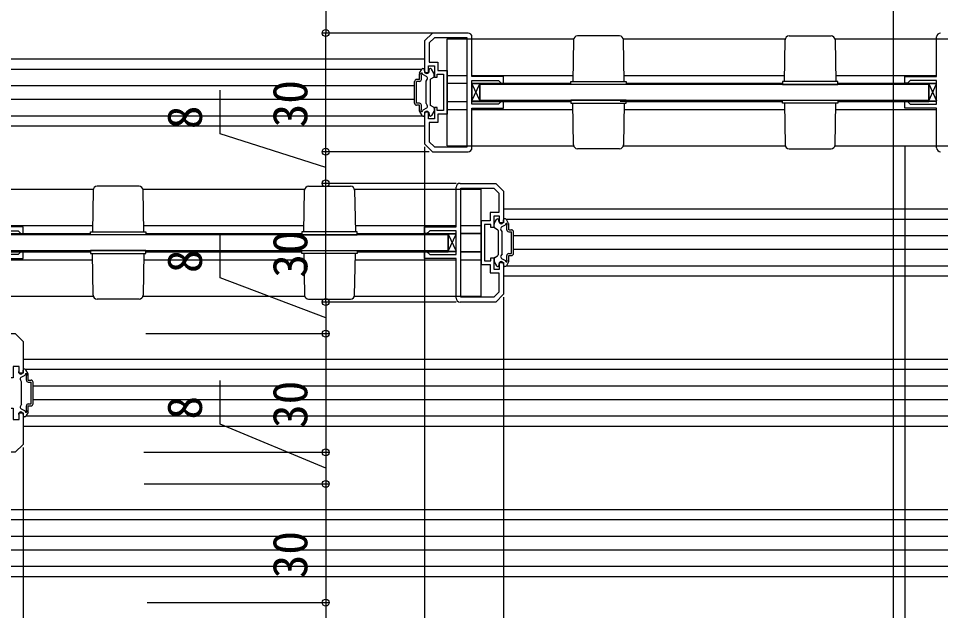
# Model space of a CAD drawing. Units: millimetres, scale not verified. Extents: x -700 to 700, y -1078 to 1074.
# Drawn here: x 240 to 473.2, y -67 to 82.7 of the extents above; entities that cross this region are included whole.
import ezdxf
from ezdxf.enums import TextEntityAlignment as Align

# ---------------------------------------------------------------- set-up
doc = ezdxf.new("R2010")
doc.units = ezdxf.units.MM
doc.header["$LTSCALE"] = 6
for name, color, linetype in [('0-3_YKK_11', 7, 'Continuous'), ('0-4_YKK_12', 2, 'Continuous'), ('0-5_YKK_13', 4, 'Continuous'), ('0-7_YKK_D', 6, 'Continuous')]:
    doc.layers.add(name, color=color, linetype=linetype)
doc.styles.add('ＭＳ ゴシック', font='')
doc.styles.get('ＭＳ ゴシック').set_extended_font_data('MS Gothic')

msp = doc.modelspace()

# ---------------------------------------------------------------- linework, layer by layer
at = {"layer": '0-3_YKK_11'}
for points in [[(353.721, 78.975), (344.721, 78.975), (342.721, 76.975), (342.721, 68.975), (343.721, 68.975), (343.721, 70.675), (345.221, 70.675), (345.221, 67.775), (345.921, 67.775), (345.921, 68.575), (347.521, 68.575), (347.521, 63.975), (347.521, 59.375), (345.921, 59.375), (345.921, 60.175), (345.221, 60.175), (345.221, 57.275), (343.721, 57.275), (343.721, 58.975), (342.721, 58.975), (342.721, 50.975), (344.721, 48.975), (353.721, 48.975)], [(354.721, 49.975), (354.721, 59.975), (362.721, 59.975), (362.721, 61.675), (362.121, 61.675), (361.921, 61.475), (361.421, 60.975), (354.721, 60.975), (354.721, 66.975), (361.421, 66.975), (361.921, 66.475), (362.121, 66.275), (362.721, 66.275), (362.721, 67.975), (354.721, 67.975), (354.721, 77.975)], [(472.221, 49.975), (472.221, 59.975), (464.221, 59.975), (464.221, 61.675), (464.821, 61.675), (465.021, 61.475), (465.521, 60.975), (472.221, 60.975), (472.221, 66.975), (465.521, 66.975), (465.021, 66.475), (464.821, 66.275), (464.221, 66.275), (464.221, 67.975), (472.221, 67.975), (472.221, 77.975)], [(233.221, 11.975), (233.221, 21.975), (241.221, 21.975), (241.221, 23.675), (240.621, 23.675), (240.421, 23.475), (239.921, 22.975), (233.221, 22.975), (233.221, 28.975), (239.921, 28.975), (240.421, 28.475), (240.621, 28.275), (241.221, 28.275), (241.221, 29.975), (233.221, 29.975), (233.221, 39.975)], [(350.721, 11.975), (350.721, 21.975), (342.721, 21.975), (342.721, 23.675), (343.321, 23.675), (343.521, 23.475), (344.021, 22.975), (350.721, 22.975), (350.721, 28.975), (344.021, 28.975), (343.521, 28.475), (343.321, 28.275), (342.721, 28.275), (342.721, 29.975), (350.721, 29.975), (350.721, 39.975)], [(351.721, 40.975), (360.721, 40.975), (362.721, 38.975), (362.721, 30.975), (361.721, 30.975), (361.721, 32.675), (360.221, 32.675), (360.221, 29.775), (359.521, 29.775), (359.521, 30.575), (357.921, 30.575), (357.921, 25.975), (357.921, 21.375), (359.521, 21.375), (359.521, 22.175), (360.221, 22.175), (360.221, 19.275), (361.721, 19.275), (361.721, 20.975), (362.721, 20.975), (362.721, 12.975), (360.721, 10.975), (351.721, 10.975)], [(230.221, 2.975), (239.221, 2.975), (241.221, 0.975), (241.221, -7.025), (240.221, -7.025), (240.221, -5.325), (238.721, -5.325), (238.721, -8.225), (238.021, -8.225), (238.021, -7.425), (236.421, -7.425), (236.421, -12.025), (236.421, -16.625), (238.021, -16.625), (238.021, -15.825), (238.721, -15.825), (238.721, -18.725), (240.221, -18.725), (240.221, -17.025), (241.221, -17.025), (241.221, -25.025), (239.221, -27.025), (230.221, -27.025)]]:
    msp.add_lwpolyline(points, dxfattribs=at)
for points in [[(353.521, 50.175), (353.521, 77.775), (345.218, 77.775), (343.921, 76.478), (343.921, 71.575), (346.121, 71.575), (346.121, 69.475), (348.421, 69.475), (348.421, 58.475), (346.121, 58.475), (346.121, 56.375), (343.921, 56.375), (343.921, 51.472), (345.218, 50.175)], [(351.921, 12.175), (351.921, 39.775), (360.224, 39.775), (361.521, 38.478), (361.521, 33.575), (359.321, 33.575), (359.321, 31.475), (357.021, 31.475), (357.021, 20.475), (359.321, 20.475), (359.321, 18.375), (361.521, 18.375), (361.521, 13.472), (360.224, 12.175)]]:
    msp.add_lwpolyline(points, close=True, dxfattribs=at)
for centre, start, end in [((353.721, 77.975), 0.00001, 89.99999), ((473.221, 77.975), 90.00001, 179.99999), ((353.721, 49.975), 270.00001, 359.99999), ((473.221, 49.975), 180.00001, 269.99999), ((351.721, 39.975), 90.00001, 179.99999), ((351.721, 11.975), 180.00001, 269.99999)]:
    msp.add_arc(centre, 1, start, end, dxfattribs=at)
at = {"layer": '0-4_YKK_12'}
for p, q in [((348.421, 50.475), (348.421, 77.475)), ((351.821, 77.475), (348.421, 77.475)), ((348.421, 77.475), (380.436, 77.475)), ((393.006, 77.475), (433.936, 77.475)), ((446.506, 77.475), (478.521, 77.475)), ((-22.298, 72.475), (342.721, 72.475)), ((-22.279, 69.875), (342.063, 69.875)), ((348.421, 68.275), (353.521, 68.275)), ((354.721, 68.275), (380.221, 68.275)), ((393.221, 68.275), (433.748, 68.275)), ((446.694, 68.275), (472.221, 68.275)), ((-20.066, 65.675), (340.221, 65.675)), ((348.421, 66.275), (353.521, 66.275)), ((354.721, 66.275), (379.721, 66.275)), ((393.721, 66.275), (433.221, 66.275)), ((447.221, 66.275), (472.221, 66.275)), ((-20.065, 62.275), (340.221, 62.275)), ((348.421, 61.675), (353.521, 61.675)), ((354.721, 61.675), (379.721, 61.675)), ((433.221, 61.675), (392.221, 61.675)), ((393.721, 61.675), (433.221, 61.675)), ((447.221, 61.675), (470.221, 61.675)), ((472.221, 61.675), (447.221, 61.675)), ((348.421, 59.675), (353.521, 59.675)), ((354.721, 59.675), (380.221, 59.675)), ((393.221, 59.675), (433.748, 59.675)), ((446.694, 59.675), (472.221, 59.675)), ((-22.279, 58.075), (342.063, 58.075)), ((-22.298, 55.475), (342.721, 55.475)), ((348.421, 50.475), (380.436, 50.475)), ((393.006, 50.475), (433.936, 50.475)), ((446.506, 50.475), (478.521, 50.475)), ((226.921, 39.475), (258.936, 39.475)), ((271.506, 39.475), (312.436, 39.475)), ((325.006, 39.475), (357.021, 39.475)), ((357.021, 12.475), (357.021, 39.475)), ((586.24, 34.475), (362.721, 34.475)), ((586.221, 31.875), (363.379, 31.875)), ((233.221, 30.275), (258.721, 30.275)), ((233.221, 28.275), (258.221, 28.275)), ((271.721, 30.275), (312.248, 30.275)), ((272.221, 28.275), (311.721, 28.275)), ((325.194, 30.275), (350.721, 30.275)), ((325.721, 28.275), (350.721, 28.275)), ((351.921, 30.275), (357.021, 30.275)), ((357.021, 28.275), (351.921, 28.275)), ((351.921, 28.275), (357.021, 28.275)), ((357.021, 28.275), (351.921, 28.275)), ((584.007, 27.675), (365.221, 27.675)), ((233.221, 23.675), (258.221, 23.675)), ((272.221, 23.675), (311.721, 23.675)), ((311.721, 23.675), (272.221, 23.675)), ((325.721, 23.675), (348.721, 23.675)), ((350.721, 23.675), (325.721, 23.675)), ((357.021, 23.675), (351.921, 23.675)), ((584.007, 24.275), (365.221, 24.275)), ((233.221, 21.675), (258.721, 21.675)), ((271.721, 21.675), (312.248, 21.675)), ((325.194, 21.675), (350.721, 21.675)), ((351.921, 21.675), (357.021, 21.675)), ((586.221, 20.075), (363.378, 20.075)), ((586.24, 17.475), (362.721, 17.475)), ((226.921, 12.475), (258.936, 12.475)), ((271.506, 12.475), (312.436, 12.475)), ((325.006, 12.475), (357.021, 12.475)), ((586.24, -3.525), (241.221, -3.525)), ((586.221, -6.125), (241.879, -6.125)), ((584.007, -10.325), (243.721, -10.325)), ((584.007, -13.725), (243.721, -13.725)), ((586.221, -17.925), (241.878, -17.925)), ((586.24, -20.525), (241.221, -20.525)), ((586.24, -41.525), (119.721, -41.525)), ((586.221, -44.125), (120.379, -44.125)), ((584.007, -48.325), (122.221, -48.325)), ((584.007, -51.725), (122.221, -51.725)), ((586.221, -55.925), (120.378, -55.925)), ((586.24, -58.525), (119.721, -58.525))]:
    msp.add_line(p, q, dxfattribs=at)
msp.add_lwpolyline([(357.021, 23.675), (351.921, 23.675), (357.021, 23.675)], dxfattribs=at)
at = {"layer": '0-5_YKK_13'}
for p, q in [((380.404, 77.243), (380.221, 66.725)), ((392.037, 78.225), (381.404, 78.225)), ((393.221, 66.725), (393.037, 77.243)), ((433.721, 66.725), (433.904, 77.243)), ((434.904, 78.225), (445.537, 78.225)), ((446.537, 77.243), (446.721, 66.725)), ((342.287, 69.975), (342.521, 69.975)), ((342.287, 69.975), (342.521, 69.975)), ((344.255, 69.975), (344.121, 69.975)), ((344.255, 69.975), (344.121, 69.975)), ((341.421, 67.225), (341.421, 68.695)), ((341.421, 67.225), (341.421, 68.695)), ((341.461, 68.845), (342.027, 69.825)), ((341.461, 68.845), (342.027, 69.825)), ((341.921, 67.225), (341.921, 68.346)), ((341.921, 67.225), (341.921, 68.346)), ((343.222, 67.951), (342.261, 68.506)), ((343.222, 67.951), (342.261, 68.506)), ((342.721, 69.375), (342.721, 69.775)), ((342.721, 69.375), (342.721, 69.775)), ((343.921, 69.375), (343.921, 69.775)), ((343.921, 69.375), (343.921, 69.775)), ((344.971, 67.716), (344.271, 67.312)), ((344.971, 67.716), (344.271, 67.312)), ((345.081, 68.845), (344.515, 69.825)), ((345.081, 68.845), (344.515, 69.825)), ((345.121, 67.976), (345.121, 68.695)), ((345.121, 67.976), (345.121, 68.695)), ((340.221, 61.225), (340.221, 66.725)), ((340.221, 61.225), (340.221, 66.725)), ((341.421, 67.225), (340.721, 67.225)), ((341.421, 67.225), (340.721, 67.225)), ((341.421, 66.725), (340.721, 66.725)), ((340.721, 61.225), (340.721, 66.725)), ((341.421, 66.725), (340.721, 66.725)), ((340.721, 61.225), (340.721, 66.725)), ((343.121, 66.775), (343.405, 67.268)), ((343.121, 66.775), (343.405, 67.268)), ((343.121, 61.175), (343.121, 66.775)), ((343.121, 61.175), (343.121, 66.775)), ((344.121, 67.052), (344.121, 60.898)), ((344.121, 67.052), (344.121, 60.898)), ((354.721, 61.824), (356.721, 66.126)), ((354.721, 66.126), (356.721, 61.824)), ((470.221, 61.824), (472.221, 66.126)), ((470.221, 66.126), (472.221, 61.824)), ((341.421, 61.225), (340.721, 61.225)), ((341.421, 61.225), (340.721, 61.225)), ((341.421, 60.725), (340.721, 60.725)), ((341.421, 60.725), (340.721, 60.725)), ((341.421, 59.256), (341.421, 60.725)), ((341.421, 59.256), (341.421, 60.725)), ((341.921, 59.604), (341.921, 60.725)), ((341.921, 59.604), (341.921, 60.725)), ((343.121, 61.175), (343.405, 60.682)), ((343.121, 61.175), (343.405, 60.682)), ((344.971, 60.234), (344.271, 60.639)), ((344.971, 60.234), (344.271, 60.639)), ((380.404, 50.708), (380.221, 61.225)), ((393.221, 61.225), (393.037, 50.708)), ((433.721, 61.225), (433.904, 50.708)), ((446.537, 50.708), (446.721, 61.225)), ((341.461, 59.106), (342.027, 58.125)), ((341.461, 59.106), (342.027, 58.125)), ((343.222, 59.999), (342.261, 59.444)), ((343.222, 59.999), (342.261, 59.444)), ((342.721, 58.575), (342.721, 58.175)), ((342.721, 58.575), (342.721, 58.175)), ((343.921, 58.575), (343.921, 58.175)), ((343.921, 58.575), (343.921, 58.175)), ((345.081, 59.106), (344.515, 58.125)), ((345.081, 59.106), (344.515, 58.125)), ((345.121, 59.975), (345.121, 59.256)), ((345.121, 59.975), (345.121, 59.256)), ((342.287, 57.975), (342.521, 57.975)), ((342.287, 57.975), (342.521, 57.975)), ((344.255, 57.975), (344.121, 57.975)), ((344.255, 57.975), (344.121, 57.975)), ((392.037, 49.725), (381.404, 49.725)), ((434.904, 49.725), (445.537, 49.725)), ((270.537, 40.225), (259.904, 40.225)), ((313.404, 40.225), (324.037, 40.225)), ((258.904, 39.243), (258.721, 28.725)), ((271.721, 28.725), (271.537, 39.243)), ((312.221, 28.725), (312.404, 39.243)), ((325.037, 39.243), (325.221, 28.725)), ((360.321, 29.976), (360.321, 30.695)), ((360.361, 30.845), (360.927, 31.825)), ((361.187, 31.975), (361.321, 31.975)), ((361.521, 31.375), (361.521, 31.775)), ((362.219, 29.951), (363.181, 30.506)), ((362.721, 31.375), (362.721, 31.775)), ((363.155, 31.975), (362.921, 31.975)), ((363.981, 30.845), (363.415, 31.825)), ((363.521, 29.225), (363.521, 30.346)), ((364.021, 29.225), (364.021, 30.695)), ((348.721, 23.824), (350.721, 28.126)), ((348.721, 28.126), (350.721, 23.824)), ((360.471, 29.716), (361.171, 29.312)), ((361.321, 29.052), (361.321, 22.898)), ((362.321, 28.775), (362.036, 29.268)), ((362.321, 23.175), (362.321, 28.775)), ((364.021, 29.225), (364.721, 29.225)), ((364.021, 28.725), (364.721, 28.725)), ((364.721, 23.225), (364.721, 28.725)), ((365.221, 23.225), (365.221, 28.725)), ((258.904, 12.708), (258.721, 23.225)), ((271.721, 23.225), (271.537, 12.708)), ((312.221, 23.225), (312.404, 12.708)), ((325.037, 12.708), (325.221, 23.225)), ((360.321, 21.975), (360.321, 21.256)), ((360.361, 21.106), (360.927, 20.125)), ((360.471, 22.234), (361.171, 22.639)), ((362.321, 23.175), (362.036, 22.682)), ((362.219, 21.999), (363.181, 21.444)), ((363.981, 21.106), (363.415, 20.125)), ((363.521, 21.604), (363.521, 22.725)), ((364.021, 23.225), (364.721, 23.225)), ((364.021, 22.725), (364.721, 22.725)), ((364.021, 21.256), (364.021, 22.725)), ((361.187, 19.975), (361.321, 19.975)), ((361.521, 20.575), (361.521, 20.175)), ((362.721, 20.575), (362.721, 20.175)), ((363.155, 19.975), (362.921, 19.975)), ((270.537, 11.725), (259.904, 11.725)), ((313.404, 11.725), (324.037, 11.725)), ((241.221, -6.625), (241.221, -6.225)), ((241.655, -6.025), (241.421, -6.025)), ((242.481, -7.155), (241.915, -6.175)), ((240.821, -9.225), (240.536, -8.732)), ((240.719, -8.049), (241.681, -7.494)), ((240.821, -14.825), (240.821, -9.225)), ((242.021, -8.775), (242.021, -7.654)), ((242.521, -8.775), (242.521, -7.305)), ((242.521, -8.775), (243.221, -8.775)), ((242.521, -9.275), (243.221, -9.275)), ((243.221, -14.775), (243.221, -9.275)), ((243.721, -14.775), (243.721, -9.275)), ((240.821, -14.825), (240.536, -15.318)), ((240.719, -16.001), (241.681, -16.556)), ((242.021, -16.396), (242.021, -15.275)), ((242.521, -14.775), (243.221, -14.775)), ((242.521, -15.275), (243.221, -15.275)), ((242.521, -16.744), (242.521, -15.275)), ((241.221, -17.425), (241.221, -17.825)), ((241.655, -18.025), (241.421, -18.025)), ((242.481, -16.894), (241.915, -17.875))]:
    msp.add_line(p, q, dxfattribs=at)
for points in [[(356.721, 66.126), (354.721, 66.126), (354.721, 61.824), (356.721, 61.824)], [(393.721, 65.975), (379.721, 65.975), (379.721, 66.725), (393.721, 66.725)], [(433.221, 65.975), (447.221, 65.975), (447.221, 66.725), (433.221, 66.725)], [(472.221, 66.126), (470.221, 66.126), (470.221, 61.824), (472.221, 61.824)], [(393.721, 61.975), (379.721, 61.975), (379.721, 61.225), (393.721, 61.225)], [(433.221, 61.975), (447.221, 61.975), (447.221, 61.225), (433.221, 61.225)], [(272.221, 27.975), (258.221, 27.975), (258.221, 28.725), (272.221, 28.725)], [(311.721, 27.975), (325.721, 27.975), (325.721, 28.725), (311.721, 28.725)], [(350.721, 28.126), (348.721, 28.126), (348.721, 23.824), (350.721, 23.824)], [(272.221, 23.975), (258.221, 23.975), (258.221, 23.225), (272.221, 23.225)], [(311.721, 23.975), (325.721, 23.975), (325.721, 23.225), (311.721, 23.225)]]:
    msp.add_lwpolyline(points, close=True, dxfattribs=at)
for points in [[(470.221, 65.975), (356.721, 65.975), (356.721, 61.975), (470.221, 61.975)], [(389.167, 61.975), (470.221, 61.975), (470.221, 65.975), (389.167, 65.975)], [(348.721, 27.975), (235.221, 27.975), (235.221, 23.975), (348.721, 23.975)], [(267.667, 23.975), (348.721, 23.975), (348.721, 27.975), (267.667, 27.975)]]:
    msp.add_lwpolyline(points, dxfattribs=at)
for centre, radius, start, end in [((381.404, 77.225), 1, 90, 179), ((392.037, 77.225), 1, 1, 90), ((434.904, 77.225), 1, 90, 179), ((445.537, 77.225), 1, 1, 90), ((342.287, 69.675), 0.3, 90, 150), ((342.287, 69.675), 0.3, 90, 150), ((342.521, 69.775), 0.2, 0, 90), ((342.521, 69.775), 0.2, 0, 90), ((344.121, 69.775), 0.2, 90, 180), ((344.121, 69.775), 0.2, 90, 180), ((344.255, 69.675), 0.3, 30, 90), ((344.255, 69.675), 0.3, 30, 90), ((341.721, 68.695), 0.3, 150, 180), ((341.721, 68.695), 0.3, 150, 180), ((342.021, 68.575), 0.25, 343.95468, 246.42182), ((342.021, 68.575), 0.25, 343.95468, 246.42182), ((343.321, 69.375), 0.6, 180, 0), ((343.321, 69.375), 0.6, 180, 0), ((342.972, 67.518), 0.5, 330, 60), ((342.972, 67.518), 0.5, 330, 60), ((344.821, 67.976), 0.3, 300, 0), ((344.821, 67.976), 0.3, 300, 0), ((344.821, 68.695), 0.3, 0, 30), ((344.821, 68.695), 0.3, 0, 30), ((340.721, 66.725), 0.5, 90, 180), ((340.721, 66.725), 0.5, 90, 180), ((341.421, 67.225), 0.5, 270, 0), ((341.421, 67.225), 0.5, 270, 0), ((344.421, 67.052), 0.3, 120, 180), ((344.421, 67.052), 0.3, 120, 180), ((340.721, 61.225), 0.5, 180, 270), ((340.721, 61.225), 0.5, 180, 270), ((341.421, 60.725), 0.5, 0, 90), ((341.421, 60.725), 0.5, 0, 90), ((342.972, 60.432), 0.5, 300, 30), ((342.972, 60.432), 0.5, 300, 30), ((344.421, 60.898), 0.3, 180, 240), ((344.421, 60.898), 0.3, 180, 240), ((341.721, 59.256), 0.3, 180, 210), ((341.721, 59.256), 0.3, 180, 210), ((342.021, 59.375), 0.25, 113.57818, 16.04532), ((342.021, 59.375), 0.25, 113.57818, 16.04532), ((343.321, 58.575), 0.6, 0, 180), ((343.321, 58.575), 0.6, 0, 180), ((344.821, 59.975), 0.3, 0, 60), ((344.821, 59.975), 0.3, 0, 60), ((344.821, 59.256), 0.3, 330, 0), ((344.821, 59.256), 0.3, 330, 0), ((342.287, 58.275), 0.3, 210, 270), ((342.287, 58.275), 0.3, 210, 270), ((342.521, 58.175), 0.2, 270, 0), ((342.521, 58.175), 0.2, 270, 0), ((344.121, 58.175), 0.2, 180, 270), ((344.121, 58.175), 0.2, 180, 270), ((344.255, 58.275), 0.3, 270, 330), ((344.255, 58.275), 0.3, 270, 330), ((381.404, 50.725), 1, 181, 270), ((392.037, 50.725), 1, 270, 359), ((434.904, 50.725), 1, 181, 270), ((445.537, 50.725), 1, 270, 359), ((259.904, 39.225), 1, 90, 179), ((270.537, 39.225), 1, 1, 90), ((313.404, 39.225), 1, 90, 179), ((324.037, 39.225), 1, 1, 90), ((360.621, 30.695), 0.3, 150, 180), ((361.187, 31.675), 0.3, 90, 150), ((361.321, 31.775), 0.2, 0, 90), ((362.121, 31.375), 0.6, 180, 0), ((362.921, 31.775), 0.2, 90, 180), ((363.155, 31.675), 0.3, 30, 90), ((363.421, 30.575), 0.25, 293.57818, 196.04532), ((363.721, 30.695), 0.3, 0, 30), ((360.621, 29.976), 0.3, 180, 240), ((361.021, 29.052), 0.3, 0, 60), ((362.469, 29.518), 0.5, 120, 210), ((364.021, 29.225), 0.5, 180, 270), ((364.721, 28.725), 0.5, 0, 90), ((360.621, 21.975), 0.3, 120, 180), ((360.621, 21.256), 0.3, 180, 210), ((361.021, 22.898), 0.3, 300, 0), ((362.121, 20.575), 0.6, 0, 180), ((362.469, 22.432), 0.5, 150, 240), ((363.421, 21.375), 0.25, 163.95468, 66.42182), ((364.021, 22.725), 0.5, 90, 180), ((363.721, 21.256), 0.3, 330, 0), ((364.721, 23.225), 0.5, 270, 0), ((361.187, 20.275), 0.3, 210, 270), ((361.321, 20.175), 0.2, 270, 0), ((362.921, 20.175), 0.2, 180, 270), ((363.155, 20.275), 0.3, 270, 330), ((259.904, 12.725), 1, 181, 270), ((270.537, 12.725), 1, 270, 359), ((313.404, 12.725), 1, 181, 270), ((324.037, 12.725), 1, 270, 359), ((240.621, -6.625), 0.6, 180, 0), ((241.421, -6.225), 0.2, 90, 180), ((241.655, -6.325), 0.3, 30, 90), ((240.969, -8.482), 0.5, 120, 210), ((241.921, -7.425), 0.25, 293.57818, 196.04532), ((242.521, -8.775), 0.5, 180, 270), ((242.221, -7.305), 0.3, 0, 30), ((243.221, -9.275), 0.5, 0, 90), ((240.969, -15.568), 0.5, 150, 240), ((242.521, -15.275), 0.5, 90, 180), ((243.221, -14.775), 0.5, 270, 0), ((240.621, -17.425), 0.6, 0, 180), ((241.421, -17.825), 0.2, 180, 270), ((241.655, -17.725), 0.3, 270, 330), ((241.921, -16.625), 0.25, 163.95468, 66.42182), ((242.221, -16.744), 0.3, 330, 0)]:
    msp.add_arc(centre, radius, start, end, dxfattribs=at)
at = {"layer": '0-7_YKK_D'}
for p, q in [((317.721, 95.975), (317.721, 78.975)), ((461.221, 94.975), (461.221, -145.525)), ((352.721, 78.975), (316.721, 78.975)), ((352.721, 78.975), (316.721, 78.975)), ((317.721, 48.975), (317.721, 78.975)), ((343.928, 48.975), (316.721, 48.975)), ((343.928, 48.975), (316.721, 48.975)), ((317.721, 40.975), (317.721, 48.975)), ((342.721, 50.182), (342.721, -145.525)), ((464.221, 50.182), (464.221, -145.525)), ((464.221, 50.182), (464.221, -145.525)), ((350.721, 40.975), (316.721, 40.975)), ((350.721, 40.975), (316.721, 40.975)), ((317.721, 10.975), (317.721, 40.975)), ((362.721, 12.182), (362.721, -145.525)), ((350.721, 10.975), (316.721, 10.975)), ((350.721, 10.975), (316.721, 10.975)), ((317.721, 10.975), (317.721, 2.975)), ((272.217, 2.975), (318.721, 2.975)), ((272.217, 2.975), (318.721, 2.975)), ((317.721, 2.975), (317.721, -27.025)), ((241.221, -25.818), (241.221, -145.525)), ((271.76, -27.025), (318.721, -27.025)), ((271.76, -27.025), (318.721, -27.025)), ((317.721, -27.025), (317.721, -35.025)), ((271.816, -35.025), (318.721, -35.025)), ((271.816, -35.025), (318.721, -35.025)), ((317.721, -35.025), (317.721, -65.025)), ((272.535, -65.025), (318.721, -65.025)), ((273.535, -65.025), (318.721, -65.025))]:
    msp.add_line(p, q, dxfattribs=at)
for points in [[(317.721, 44.975), (291.069, 53.475), (291.069, 64.566)], [(317.721, 6.975), (291.069, 17.101), (291.069, 28.192)], [(317.721, -31.025), (291.069, -19.925), (291.069, -8.834)], [(317.721, -65.025), (317.721, -73.325), (317.721, -100.121)]]:
    msp.add_lwpolyline(points, dxfattribs=at)
for centre, radius in [((317.721, 78.975), 0.875), ((317.721, 78.975), 0.85), ((317.721, 48.975), 0.875), ((317.721, 48.975), 0.85), ((317.721, 40.975), 0.875), ((317.721, 40.975), 0.85), ((317.721, 10.975), 0.875), ((317.721, 10.975), 0.85), ((317.721, 2.975), 0.875), ((317.721, 2.975), 0.85), ((317.721, -27.025), 0.875), ((317.721, -27.025), 0.85), ((317.721, -35.025), 0.875), ((317.721, -35.025), 0.85), ((317.721, -65.025), 0.875), ((317.721, -65.025), 0.875)]:
    msp.add_circle(centre, radius, dxfattribs=at)

# ---------------------------------------------------------------- texts
at = {"layer": '0-7_YKK_D', "style": 'ＭＳ ゴシック'}
for s, p in [('30', (315.721, 55.112)), ('8', (289.069, 54.657)), ('30', (315.721, 17.112)), ('8', (289.069, 18.283)), ('30', (315.721, -20.888)), ('8', (289.069, -18.743)), ('30', (315.721, -58.888))]:
    msp.add_text(s, height=8.798, rotation=90, dxfattribs=at).set_placement(p, align=Align.BOTTOM_LEFT)

doc.saveas('drawing.dxf')
